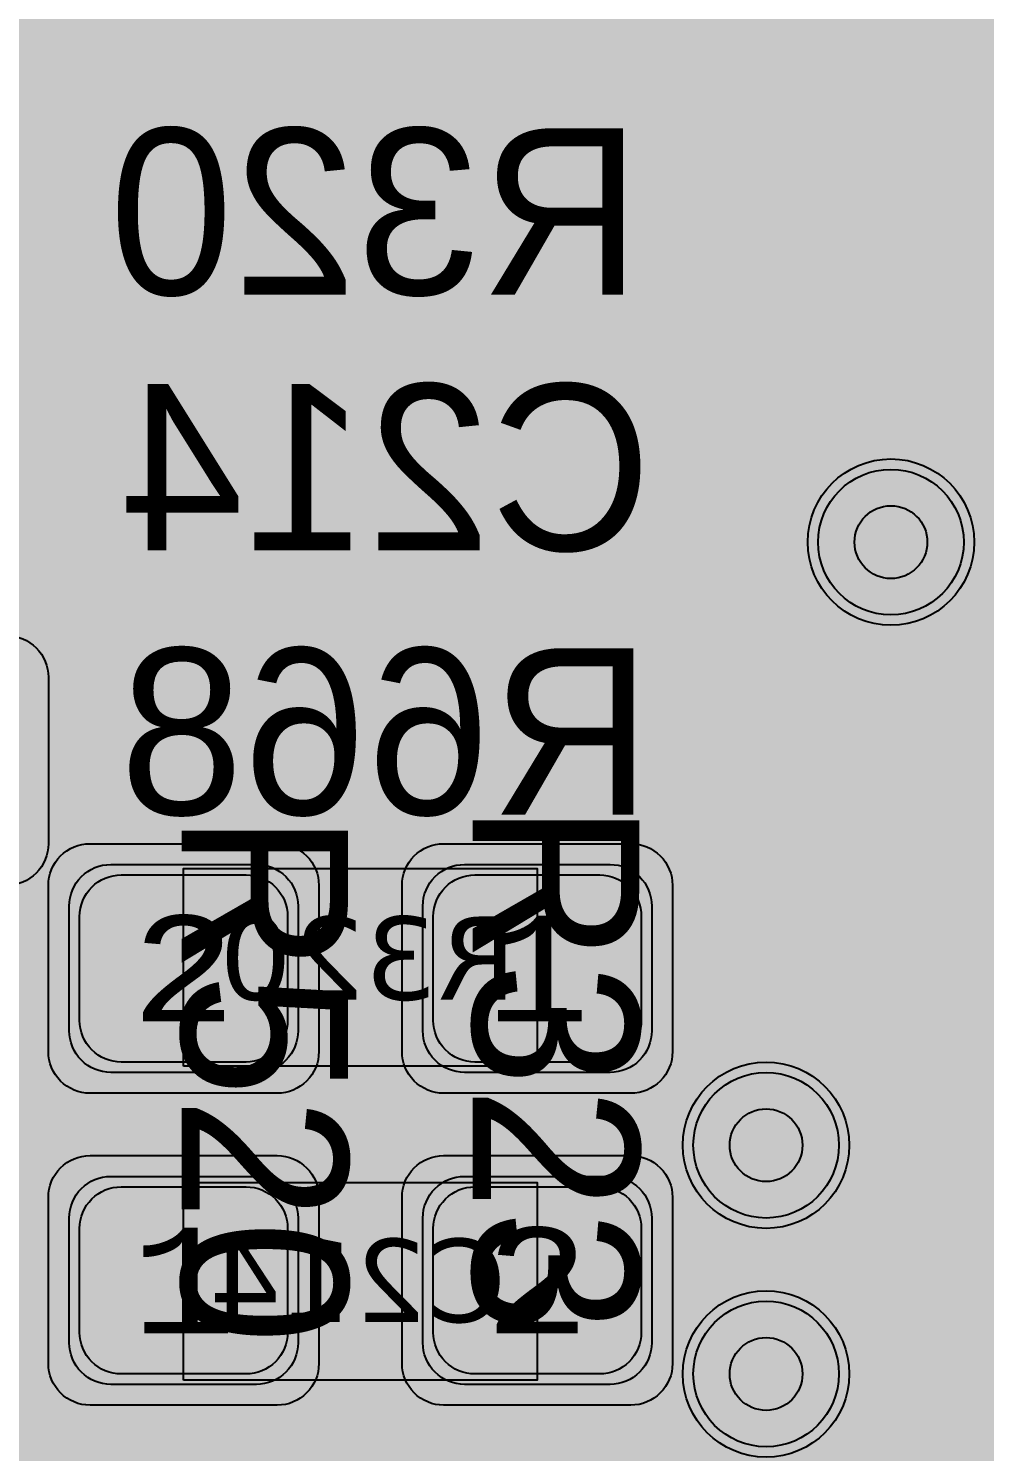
# Model space of a CAD drawing. Extents: x -28 to 199, y -61 to 255.
# Drawn here: x 32.65 to 37.25, y 192.43 to 199.27 of the extents above; entities that cross this region are included whole.
import ezdxf
from ezdxf.enums import TextEntityAlignment as Align

# ---------------------------------------------------------------- set-up
doc = ezdxf.new("R2010")
doc.units = 0
doc.header["$MEASUREMENT"] = 0
for name, color, linetype in [('ASSEMBLY_OUTLINES_BTM', 191, 'CONTINUOUS'), ('ASSEMBLY_PART_NUMBERS_BTM', 191, 'CONTINUOUS'), ('ASSEMBLY_PART_NUMBERS_TOP', 102, 'CONTINUOUS'), ('ASSEMBLY_REF_DES_BTM', 191, 'CONTINUOUS'), ('DRILL_DRAWING', 21, 'CONTINUOUS'), ('GENERATED_SILKSCREEN_BTM', 255, 'CONTINUOUS'), ('GENERATED_SILKSCREEN_TOP', 140, 'CONTINUOUS'), ('PART_PADS_SMD_BTM', 10, 'CONTINUOUS'), ('PIN_NUMBERS_BTM', 8, 'CONTINUOUS'), ('PIN_NUMBERS_TOP', 8, 'CONTINUOUS'), ('PLACEMENT_OUTLINES_BTM', 222, 'CONTINUOUS'), ('PLANE_DATA_LAYER_TOP', 150, 'CONTINUOUS'), ('PLANE_SHAPES_LAYER_2', 230, 'CONTINUOUS'), ('PLANE_SHAPES_LAYER_3', 81, 'CONTINUOUS'), ('PLANE_SHAPES_LAYER_TOP', 150, 'CONTINUOUS'), ('SILKSCREEN_OUTLINES_BTM', 211, 'CONTINUOUS'), ('SILKSCREEN_REF_DES_BTM', 211, 'CONTINUOUS'), ('SILKSCREEN_REF_DES_TOP', 150, 'CONTINUOUS'), ('SOLDERMASK_PADS_BTM', 12, 'CONTINUOUS'), ('SOLDERMASK_PADS_TOP', 180, 'CONTINUOUS'), ('SOLDERPASTE_PADS_BTM', 12, 'CONTINUOUS'), ('TRACES_LAYER_3', 81, 'CONTINUOUS'), ('TRACES_LAYER_BOTTOM', 10, 'CONTINUOUS'), ('TRACES_LAYER_TOP', 150, 'CONTINUOUS'), ('VIA_HOLES_LAYER_2', 30, 'CONTINUOUS'), ('VIA_HOLES_LAYER_3', 30, 'CONTINUOUS'), ('VIA_HOLES_LAYER_BOTTOM', 30, 'CONTINUOUS'), ('VIA_HOLES_LAYER_TOP', 30, 'CONTINUOUS'), ('VIA_PADS_LAYER_2', 230, 'CONTINUOUS'), ('VIA_PADS_LAYER_3', 81, 'CONTINUOUS'), ('VIA_PADS_LAYER_BOTTOM', 10, 'CONTINUOUS'), ('VIA_PADS_LAYER_TOP', 150, 'CONTINUOUS')]:
    doc.layers.add(name, color=color, linetype=linetype)
doc.styles.add('COURIER_NEW', font='COUR.TTF')
doc.styles.add('VERDANA', font='verdana.TTF')
doc.styles.add('VERIBEST_GERBER_0', font='txt')

msp = doc.modelspace()

# ---------------------------------------------------------------- hatches: boundary and pattern name
at = {"layer": 'PLANE_DATA_LAYER_TOP'}
h = msp.add_hatch(color=256, dxfattribs=at)
h.paths.add_polyline_path([(80, 232.36584, -0.19891), (79.97768, 232.31196), (76.21094, 228.54523, -0.1989134), (76.15706, 228.52291), (59.9143, 228.52291, -0.1989134), (59.86042, 228.54523), (59.32018, 229.08547, 0.1989122), (58.96662, 229.23192), (50.25027, 229.23192, 0.0837974), (50.08617, 229.20422, -0.0837986), (50.06116, 229.2), (49.75389, 229.2, -0.138574), (49.71401, 229.21127, 1.0804036), (49.16841, 228.14649, -0.8191893), (49.139, 228), (48.68964, 228, -0.1756632), (48.64081, 228.0177, 0.3625093), (47.35919, 228.0177, -0.1756632), (47.31036, 228), (47.00001, 228, 0.4142136), (47, 227.99999), (47, 225.5688, -0.19891), (46.97768, 225.51492), (45.79217, 224.3294, 0.1989122), (45.64572, 223.97585), (45.64572, 222.74124, -0.7495332), (45.50532, 222.7002, 3.4209104), (45.50532, 221.2998, -0.7495332), (45.64572, 221.25876), (45.64572, 216.90366, 0.1989122), (45.79217, 216.55011), (46.97768, 215.36459, -0.19891), (47, 215.31071), (47, 208.3262, -0.4142136), (46.9238, 208.25), (40.25001, 208.25, 0.4142136), (40.25, 208.24999), (40.25, 207.50982, -0.19891), (40.22768, 207.45594), (39.29333, 206.52158, -0.1630063), (39.25001, 206.5, 0.3431078), (39.25, 206.49999, -0.1630063), (39.22842, 206.45667), (39.20418, 206.43244, 0.1989122), (39.05774, 206.07889), (39.05774, 199.82785, -0.19891), (39.03542, 199.77397), (38.23743, 198.97598, -0.1989134), (38.18355, 198.95366), (34.8262, 198.95366, -0.4142136), (34.75, 199.02986), (34.75, 206.49999, 0.4142136), (34.74999, 206.5), (34.31791, 206.5, -0.1960199), (34.26463, 206.52172, 0.1960197), (33.95, 206.65), (31.85, 206.65, 0.1960197), (31.53536, 206.52172, -0.1960199), (31.48209, 206.5), (30.01791, 206.5, -0.1960199), (29.96464, 206.52172, 0.1960197), (29.65, 206.65), (27.55, 206.65, 0.1960197), (27.23537, 206.52172, -0.1960199), (27.18209, 206.5), (26.0762, 206.5, -0.4142136), (26, 206.5762), (26, 209.24999, 0.4142136), (25.99999, 209.25), (22.5762, 209.25, -0.4142136), (22.5, 209.3262), (22.5, 217.1738, -0.4142136), (22.5762, 217.25), (40.24999, 217.25, 0.4142136), (40.25, 217.25001), (40.25, 235.6738, -0.4142136), (40.3262, 235.75), (40.9265, 235.75, -0.3936083), (41.00251, 235.67919, 0.9315311), (42.99749, 235.67919, -0.3936083), (43.0735, 235.75), (45.6765, 235.75, -0.3936083), (45.75251, 235.67919, 0.9315311), (47.74749, 235.67919, -0.3936083), (47.8235, 235.75), (54.74999, 235.75, 0.4142136), (54.75, 235.75001), (54.75, 253.9238, -0.4142136), (54.8262, 254), (76.4238, 254, -0.4142136), (76.5, 253.9238), (76.5, 245.00001, 0.4142136), (76.50001, 245), (76.9238, 245, -0.4142136), (77, 244.9238), (77, 243.73867, -0.19891), (76.97768, 243.68479), (75.89669, 242.60379, -0.1385729), (75.86052, 242.58356, 0.3470511), (75.4, 242), (75.4, 242, 0.889074), (76.58356, 241.86052, -0.1385729), (76.60379, 241.89669), (77.85355, 243.14645, 0.1989122), (78, 243.5), (78, 244.9238, -0.4142136), (78.0762, 245), (79.9238, 245, -0.4142136), (80, 244.9238)], flags=0)
h.paths.add_polyline_path([(43.11, 211.84, -1), (45.71, 211.84, -1)], flags=0)
h.paths.add_polyline_path([(43.11, 232.16, -1), (45.71, 232.16, -1)], flags=0)
h.paths.add_polyline_path([(70.36, 251.16, -1), (72.96, 251.16, -1)], flags=0)
h.paths.add_polyline_path([(75.85382, 232.20166, 1.5269322), (77.79834, 234.14618, -0.3083936), (77.75, 234.21711), (77.75, 236.85, 0.1989122), (77.60355, 237.20355), (74.00379, 240.80331, -0.1385729), (73.98356, 240.83948, 0.5290192), (73.05619, 241.19172, -0.5447508), (72.93764, 241.2401, 0.91118), (70.36, 241), (70.36, 241, 0.765886), (72.78347, 240.34592, -0.5447524), (72.91137, 240.3518, 0.1812055), (73.26052, 240.11644, -0.1385729), (73.29669, 240.09621), (76.72768, 236.66521, -0.19891), (76.75, 236.61133), (76.75, 234.21711, -0.3083936), (76.70166, 234.14618, 0.2085264), (75.85382, 233.29834, -0.3083936), (75.78289, 233.25), (73.57, 233.25, 0.1989122), (73.21645, 233.10355), (72.19017, 232.07727, -0.29265), (72.10991, 232.05966, 4.5573878), (72.87966, 231.28991, -0.0885793), (72.87495, 231.31628), (72.87495, 231.31628, -0.19891), (72.89727, 231.37017), (73.75479, 232.22768, -0.1989134), (73.80867, 232.25), (75.78289, 232.25, -0.3083936)], flags=0)
at = {"layer": 'PLANE_SHAPES_LAYER_2'}
h = msp.add_hatch(color=256, dxfattribs=at)
h.paths.add_polyline_path([(169.5, 129.25), (149.5, 129.25), (142.25, 122), (142.25, 90.5), (147.5, 90.5), (147.5, 80), (154, 80), (154, 69.25), (131.75, 69.25), (131.75, 73.25), (121.25, 73.25), (121.25, 81), (110.5, 81), (110.5, 125.75), (106.5, 125.75), (106.5, 128.75), (93.5, 128.75), (93.5, 120.25), (91.75, 120.25), (91.75, 121.5), (80, 121.5), (80, 118.25), (73.25, 118.25), (73.25, 124.5), (67.5, 124.5), (67.5, 128), (57.75, 128), (57.75, 120.25), (55.25, 120.25), (55.25, 121.5), (47.5, 121.5), (47.5, 119), (35, 119), (35, 134.75), (32.75, 134.75), (32.75, 159.75), (29.25, 159.75), (29.25, 175.25), (22.5, 175.25), (22.5, 195.25), (17.25, 195.25), (17.25, 198), (22.5, 198), (22.5, 216.5), (40.25, 216.5), (40.25, 235.5), (54.5, 235.5), (54.5, 254), (87.25, 254), (87.25, 236.25), (86.25, 236.25), (86.25, 228.75), (81, 228.75), (81, 218.75), (95.25, 218.75), (95.25, 194.5), (87, 194.5), (87, 172), (131.1, 172), (131.1, 208.75), (115.5, 208.75), (115.5, 213.75), (106.75, 213.75), (106.75, 218.75), (110.25, 222.25), (110.25, 226.25), (142.5, 226.25), (142.5, 221.5), (160.5, 221.5), (160.5, 240.75), (169.5, 240.75)])
h.paths.add_polyline_path([(35.5, 149.5), (41.75, 149.5), (41.75, 152), (39.25, 152), (39.25, 154), (37.75, 154), (37.75, 152), (35.5, 152)], flags=16)
h.paths.add_polyline_path([(37.5, 125.75), (37.5, 128.75), (42.75, 128.75), (42.75, 125.75)], flags=16)
h.paths.add_polyline_path([(52, 127.75), (52, 130.75), (54.25, 130.75), (54.25, 127.75)], flags=16)
h.paths.add_polyline_path([(50.75, 219.5), (50.75, 226.5), (71.75, 226.5), (71.75, 219.5)], flags=16)
h.paths.add_polyline_path([(66.5, 150.75), (66.5, 177.5), (72.25, 177.5), (72.25, 150.75)], flags=16)
h.paths.add_polyline_path([(47.25, 185.25), (73, 185.25), (73, 188.25), (70.25, 188.25), (70.25, 191), (47.25, 191)], flags=16)
h.paths.add_polyline_path([(84.5, 208), (84.5, 212.75), (85, 212.75), (85, 208)], flags=16)
h.paths.add_polyline_path([(61.5, 137.25), (87.75, 137.25), (87.75, 140.5), (84.75, 140.5), (84.75, 143), (61.5, 143)], flags=16)
h.paths.add_polyline_path([(88.75, 127), (88.75, 130), (91, 130), (91, 127)], flags=16)
h.paths.add_polyline_path([(85.5, 130.25), (85.5, 132.5), (91, 132.5), (91, 130.25)], flags=16)
h.paths.add_polyline_path([(108.75, 142.25), (135.75, 142.25), (135.75, 145.75), (132.25, 145.75), (132.25, 149), (108.75, 149)], flags=16)
h.paths.add_polyline_path([(114.25, 126.75), (140.75, 126.75), (140.75, 129.75), (137.25, 129.75), (137.25, 133), (114.25, 133)], flags=16)
h.paths.add_polyline_path([(155.25, 180.25), (166.25, 180.25), (166.25, 186.25), (152.25, 186.25), (152.25, 183), (155.25, 183)], flags=16)
at = {"layer": 'PLANE_SHAPES_LAYER_3'}
h = msp.add_hatch(color=256, dxfattribs=at)
h.paths.add_polyline_path([(169.5, 129.25), (149.5, 129.25), (142.25, 122), (142.25, 90.5), (147.5, 90.5), (147.5, 80), (154, 80), (154, 69.25), (131.75, 69.25), (131.75, 73.25), (121.25, 73.25), (121.25, 81), (110.5, 81), (110.5, 125.75), (106.5, 125.75), (106.5, 128.75), (93.5, 128.75), (93.5, 120.25), (91.75, 120.25), (91.75, 121.5), (80, 121.5), (80, 118.25), (73.25, 118.25), (73.25, 124.5), (67.5, 124.5), (67.5, 127.75), (58.25, 127.75), (58.25, 130.25), (88.75, 130.25), (88.75, 127), (91, 127), (91, 132.5), (55, 132.5), (55, 131.25), (52, 131.25), (52, 127.75), (55, 127.75), (55, 127.25), (57.75, 127.25), (57.75, 120.25), (55.25, 120.25), (55.25, 121.5), (47.5, 121.5), (47.5, 119), (35, 119), (35, 134.75), (32.75, 134.75), (32.75, 159.75), (29.25, 159.75), (29.25, 175.25), (22.5, 175.25), (22.5, 195.25), (17.25, 195.25), (17.25, 198), (22.5, 198), (22.5, 216.5), (40.25, 216.5), (40.25, 235.5), (54.5, 235.5), (54.5, 254), (87.25, 254), (87.25, 236.25), (86.25, 236.25), (86.25, 228.75), (81, 228.75), (81, 218.75), (95.25, 218.75), (95.25, 194.5), (87, 194.5), (87, 172), (131.1, 172), (131.1, 208.75), (115.5, 208.75), (115.5, 213.75), (106.75, 213.75), (106.75, 218.75), (110.25, 222.25), (110.25, 226.25), (142.5, 226.25), (142.5, 221.5), (160.5, 221.5), (160.5, 240.75), (169.5, 240.75)])
h.paths.add_polyline_path([(35.5, 149.5), (41.75, 149.5), (41.75, 152), (39.25, 152), (39.25, 154), (37.75, 154), (37.75, 152), (35.5, 152)], flags=16)
h.paths.add_polyline_path([(37.5, 125.75), (37.5, 128.75), (42.75, 128.75), (42.75, 125.75)], flags=16)
h.paths.add_polyline_path([(50.75, 219.5), (50.75, 226.5), (71.75, 226.5), (71.75, 219.5)], flags=16)
h.paths.add_polyline_path([(66.5, 150.75), (66.5, 177.5), (72.25, 177.5), (72.25, 150.75)], flags=16)
h.paths.add_polyline_path([(47.25, 185.25), (73, 185.25), (73, 188.25), (70.25, 188.25), (70.25, 191), (47.25, 191)], flags=16)
h.paths.add_polyline_path([(84.5, 208), (84.5, 212.75), (85, 212.75), (85, 208)], flags=16)
h.paths.add_polyline_path([(61.5, 137.25), (87.75, 137.25), (87.75, 140.5), (84.75, 140.5), (84.75, 143), (61.5, 143)], flags=16)
h.paths.add_polyline_path([(108.75, 142.25), (135.75, 142.25), (135.75, 145.75), (132.25, 145.75), (132.25, 149), (108.75, 149)], flags=16)
h.paths.add_polyline_path([(114.25, 126.75), (140.75, 126.75), (140.75, 129.75), (137.25, 129.75), (137.25, 133), (114.25, 133)], flags=16)
h.paths.add_polyline_path([(155.25, 180.25), (166.25, 180.25), (166.25, 186.25), (152.25, 186.25), (152.25, 183), (155.25, 183)], flags=16)
at = {"layer": 'VIA_HOLES_LAYER_2'}
h = msp.add_hatch(color=256, dxfattribs=at)
edge = h.paths.add_edge_path()
edge.add_arc((36.8, 196.8), 0.175, 0, 360)
h = msp.add_hatch(color=256, dxfattribs=at)
edge = h.paths.add_edge_path()
edge.add_arc((36.2, 193.9), 0.175, 0, 360)
h = msp.add_hatch(color=256, dxfattribs=at)
edge = h.paths.add_edge_path()
edge.add_arc((36.2, 192.8), 0.175, 0, 360)
at = {"layer": 'VIA_HOLES_LAYER_3'}
h = msp.add_hatch(color=256, dxfattribs=at)
edge = h.paths.add_edge_path()
edge.add_arc((36.8, 196.8), 0.175, 0, 360)
h = msp.add_hatch(color=256, dxfattribs=at)
edge = h.paths.add_edge_path()
edge.add_arc((36.2, 193.9), 0.175, 0, 360)
h = msp.add_hatch(color=256, dxfattribs=at)
edge = h.paths.add_edge_path()
edge.add_arc((36.2, 192.8), 0.175, 0, 360)
at = {"layer": 'VIA_HOLES_LAYER_BOTTOM'}
h = msp.add_hatch(color=256, dxfattribs=at)
edge = h.paths.add_edge_path()
edge.add_arc((36.8, 196.8), 0.175, 0, 360)
h = msp.add_hatch(color=256, dxfattribs=at)
edge = h.paths.add_edge_path()
edge.add_arc((36.2, 193.9), 0.175, 0, 360)
h = msp.add_hatch(color=256, dxfattribs=at)
edge = h.paths.add_edge_path()
edge.add_arc((36.2, 192.8), 0.175, 0, 360)
at = {"layer": 'VIA_HOLES_LAYER_TOP'}
h = msp.add_hatch(color=256, dxfattribs=at)
edge = h.paths.add_edge_path()
edge.add_arc((36.8, 196.8), 0.175, 0, 360)
h = msp.add_hatch(color=256, dxfattribs=at)
edge = h.paths.add_edge_path()
edge.add_arc((36.2, 193.9), 0.175, 0, 360)
h = msp.add_hatch(color=256, dxfattribs=at)
edge = h.paths.add_edge_path()
edge.add_arc((36.2, 192.8), 0.175, 0, 360)

# ---------------------------------------------------------------- linework, layer by layer
at = {"layer": 'ASSEMBLY_OUTLINES_BTM'}
for points in [[(33.4, 194.28), (33.4, 195.23), (35.1, 195.23), (35.1, 194.28)], [(33.4, 192.77), (33.4, 193.72), (35.1, 193.72), (35.1, 192.77)]]:
    msp.add_lwpolyline(points, close=True, dxfattribs=at)
at = {"layer": 'GENERATED_SILKSCREEN_BTM', "const_width": 0.15}
for points in [[(33.2168, 198.6636), (33.0824, 198.7732), (33.0792, 198.774), (33.0776, 198.7748), (33.076, 198.7756), (33.0728, 198.7764), (32.8032, 198.7764), (32.8, 198.7756), (32.7984, 198.7748), (32.796, 198.774), (32.7928, 198.7732), (32.6584, 198.6636), (32.656, 198.6596), (32.6552, 198.6564), (32.6536, 198.654), (32.6528, 198.6508), (32.6528, 198.102), (32.6536, 198.0996), (32.6552, 198.094), (32.656, 198.0924), (32.6584, 198.0892), (32.7928, 197.9796), (32.796, 197.9788), (32.7984, 197.978), (32.7992, 197.9772), (32.8008, 197.9764), (32.8032, 197.9764), (33.0728, 197.9764), (33.076, 197.9772), (33.0792, 197.978), (33.0824, 197.9796), (33.2168, 198.0892), (33.2192, 198.0908), (33.22, 198.0916), (33.2216, 198.094), (33.2232, 198.0996), (33.224, 198.102), (33.224, 198.6508), (33.2232, 198.654), (33.2216, 198.6564), (33.2208, 198.6596), (33.2168, 198.6636)], [(33.1912, 198.6428), (33.1912, 198.11), (33.144, 198.07), (32.7568, 198.7012), (32.8096, 198.7436), (33.068, 198.7436), (33.1912, 198.6428)], [(33.5488, 198.7732), (33.4144, 198.6636), (33.412, 198.6596), (33.4112, 198.6564), (33.4096, 198.654), (33.4088, 198.6508), (33.4088, 198.5412), (33.4096, 198.538), (33.4112, 198.5332), (33.412, 198.5292), (33.4144, 198.5276), (33.9472, 198.0948), (33.9472, 198.0092), (33.4248, 198.0092), (33.4192, 198.0076), (33.4144, 198.0044), (33.412, 197.9988), (33.4112, 197.9924), (33.412, 197.9868), (33.4144, 197.9812), (33.4192, 197.978), (33.4248, 197.9764), (33.964, 197.9764), (33.9704, 197.978), (33.9744, 197.982), (33.9784, 197.986), (33.98, 197.9924), (33.98, 198.102), (33.9792, 198.1044), (33.9776, 198.11), (33.976, 198.1124), (33.9752, 198.114), (33.9728, 198.1156), (33.4408, 198.5492), (33.4408, 198.6428), (33.5656, 198.7436), (33.824, 198.7436), (33.9544, 198.6372), (33.96, 198.6356), (33.9656, 198.6364), (33.9704, 198.6388), (33.9744, 198.6436), (33.9768, 198.6484), (33.9776, 198.654), (33.9768, 198.6596), (33.9752, 198.662), (33.9728, 198.6636), (33.8384, 198.7732), (33.8352, 198.774), (33.8336, 198.7748), (33.832, 198.7756), (33.8288, 198.7764), (33.5592, 198.7764), (33.556, 198.7756), (33.5544, 198.7748), (33.552, 198.774), (33.5488, 198.7732)], [(34.5944, 197.9796), (34.7296, 198.0892), (34.732, 198.0908), (34.7336, 198.0932), (34.7344, 198.0956), (34.7344, 198.098), (34.7336, 198.1036), (34.7304, 198.1092), (34.7264, 198.1132), (34.7216, 198.1164), (34.716, 198.1172), (34.7104, 198.1156), (34.58, 198.0092), (34.3216, 198.0092), (34.1968, 198.11), (34.1968, 198.2588), (34.32, 198.3604), (34.4528, 198.3604), (34.4592, 198.362), (34.4632, 198.3652), (34.4656, 198.3708), (34.4664, 198.3764), (34.4656, 198.382), (34.4632, 198.3868), (34.4592, 198.3908), (34.4528, 198.3924), (34.32, 198.3924), (34.1968, 198.494), (34.1968, 198.6428), (34.3216, 198.7436), (34.58, 198.7436), (34.7104, 198.6372), (34.716, 198.6356), (34.7216, 198.6364), (34.7264, 198.6388), (34.7304, 198.6436), (34.7336, 198.6484), (34.7344, 198.654), (34.7344, 198.6572), (34.7336, 198.6596), (34.732, 198.662), (34.7296, 198.6636), (34.5944, 198.7732), (34.592, 198.774), (34.5896, 198.7748), (34.5888, 198.7756), (34.5856, 198.7764), (34.316, 198.7764), (34.312, 198.7756), (34.3104, 198.7748), (34.3088, 198.774), (34.3056, 198.7732), (34.1704, 198.6636), (34.168, 198.6596), (34.1672, 198.6564), (34.1656, 198.654), (34.1648, 198.6508), (34.1648, 198.486), (34.1656, 198.4836), (34.1672, 198.478), (34.168, 198.474), (34.1704, 198.4724), (34.288, 198.3764), (34.1704, 198.2804), (34.1696, 198.2788), (34.168, 198.2772), (34.1672, 198.2764), (34.1672, 198.2748), (34.1656, 198.2692), (34.1648, 198.2668), (34.1648, 198.102), (34.1656, 198.098), (34.1672, 198.0948), (34.168, 198.0916), (34.1704, 198.0892), (34.3056, 197.9796), (34.3088, 197.978), (34.3096, 197.9772), (34.312, 197.9772), (34.3128, 197.9764), (34.3136, 197.9764), (34.316, 197.9764), (34.5856, 197.9764), (34.5888, 197.9772), (34.592, 197.978), (34.5944, 197.9796)], [(34.9256, 198.4724), (34.9232, 198.474), (34.9224, 198.478), (34.9208, 198.482), (34.92, 198.486), (34.92, 198.6508), (34.9208, 198.6548), (34.9224, 198.6572), (34.9224, 198.6596), (34.9232, 198.6604), (34.9248, 198.6612), (34.9256, 198.6628), (35.0616, 198.7732), (35.0656, 198.7748), (35.0688, 198.7756), (35.072, 198.7764), (35.4752, 198.7764), (35.4824, 198.7748), (35.4872, 198.7708), (35.4912, 198.766), (35.4928, 198.7604), (35.4928, 197.9924), (35.4912, 197.986), (35.4872, 197.982), (35.4824, 197.9796), (35.4768, 197.9788), (35.4704, 197.9796), (35.4648, 197.982), (35.4608, 197.986), (35.4592, 197.9924), (35.4592, 198.3604), (35.0832, 198.3604), (34.952, 197.9876), (34.9488, 197.982), (34.9432, 197.9788), (34.9376, 197.978), (34.932, 197.9796), (34.9272, 197.982), (34.9232, 197.986), (34.9216, 197.9916), (34.9224, 197.998), (35.0536, 198.3708), (34.9256, 198.4724)], [(35.4592, 198.7436), (35.0768, 198.7436), (34.952, 198.6428), (34.952, 198.494), (35.0768, 198.3924), (35.4592, 198.3924), (35.4592, 198.7436)], [(33.1184, 198.0492), (33.068, 198.0092), (32.8096, 198.0092), (32.6848, 198.11), (32.6848, 198.6428), (32.732, 198.6804), (33.1184, 198.0492)], [(33.9168, 196.7792), (33.9232, 196.7776), (33.9272, 196.7744), (33.9288, 196.7688), (33.9296, 196.7624), (33.9288, 196.7568), (33.9272, 196.7512), (33.9232, 196.7472), (33.9168, 196.7464), (33.6048, 196.7464), (33.5992, 196.7472), (33.5944, 196.7512), (33.592, 196.7568), (33.5912, 196.7624), (33.592, 196.7688), (33.5944, 196.7744), (33.5992, 196.7776), (33.6048, 196.7792), (33.7456, 196.7792), (33.7456, 197.5304), (33.7464, 197.536), (33.7488, 197.54), (33.7528, 197.5424), (33.7584, 197.5432), (33.7624, 197.544), (33.7664, 197.544), (33.7696, 197.5424), (33.7728, 197.5392), (33.9288, 197.32), (33.9304, 197.3168), (33.9312, 197.3144), (33.9312, 197.3088), (33.9288, 197.304), (33.9248, 197.3), (33.92, 197.2968), (33.9144, 197.2952), (33.9112, 197.2952), (33.9088, 197.296), (33.9048, 197.3008), (33.7768, 197.48), (33.7768, 196.7792), (33.9168, 196.7792)], [(33.2488, 197.0376), (32.8184, 197.4664), (32.8184, 197.0376), (33.2488, 197.0376)], [(32.8184, 196.7624), (32.8176, 196.756), (32.8136, 196.752), (32.808, 196.7496), (32.8024, 196.7488), (32.7968, 196.7496), (32.792, 196.752), (32.788, 196.756), (32.7864, 196.7624), (32.7864, 197.0048), (32.7488, 197.0048), (32.7432, 197.0064), (32.7384, 197.0096), (32.736, 197.0152), (32.7352, 197.0208), (32.736, 197.0272), (32.7384, 197.0328), (32.7432, 197.0368), (32.7488, 197.0376), (32.7864, 197.0376), (32.7864, 197.508), (32.7872, 197.512), (32.7896, 197.5152), (32.7928, 197.5184), (32.7968, 197.5208), (32.8016, 197.5224), (32.8064, 197.5232), (32.8104, 197.5224), (32.8144, 197.5192), (33.3, 197.0336), (33.3032, 197.0288), (33.3048, 197.024), (33.304, 197.0192), (33.3008, 197.0136), (33.2992, 197.0096), (33.296, 197.0072), (33.2928, 197.0056), (33.2888, 197.0048), (32.8184, 197.0048), (32.8184, 196.7624)], [(34.3568, 197.5432), (34.2224, 197.4336), (34.22, 197.4296), (34.2192, 197.4264), (34.2176, 197.424), (34.2168, 197.4208), (34.2168, 197.3112), (34.2176, 197.308), (34.2192, 197.3032), (34.22, 197.2992), (34.2224, 197.2976), (34.7552, 196.8648), (34.7552, 196.7792), (34.2328, 196.7792), (34.2272, 196.7776), (34.2224, 196.7744), (34.22, 196.7688), (34.2192, 196.7624), (34.22, 196.7568), (34.2224, 196.7512), (34.2272, 196.748), (34.2328, 196.7464), (34.772, 196.7464), (34.7784, 196.748), (34.7824, 196.752), (34.7864, 196.756), (34.788, 196.7624), (34.788, 196.872), (34.7872, 196.8744), (34.7856, 196.88), (34.784, 196.8824), (34.7832, 196.884), (34.7808, 196.8856), (34.2488, 197.3192), (34.2488, 197.4128), (34.3736, 197.5136), (34.632, 197.5136), (34.7624, 197.4072), (34.768, 197.4056), (34.7736, 197.4064), (34.7784, 197.4088), (34.7824, 197.4136), (34.7848, 197.4184), (34.7856, 197.424), (34.7848, 197.4296), (34.7832, 197.432), (34.7808, 197.4336), (34.6464, 197.5432), (34.6432, 197.544), (34.6416, 197.5448), (34.64, 197.5456), (34.6368, 197.5464), (34.3672, 197.5464), (34.364, 197.5456), (34.3624, 197.5448), (34.36, 197.544), (34.3568, 197.5432)], [(35.4008, 196.7496), (35.5352, 196.8592), (35.5392, 196.8616), (35.54, 196.8648), (35.5416, 196.868), (35.5424, 196.872), (35.5424, 197.4208), (35.5416, 197.4248), (35.54, 197.428), (35.5384, 197.4296), (35.5376, 197.4312), (35.536, 197.4336), (35.4008, 197.5432), (35.3984, 197.544), (35.396, 197.5448), (35.3952, 197.5456), (35.392, 197.5464), (35.1224, 197.5464), (35.1184, 197.5456), (35.1168, 197.5448), (35.1144, 197.544), (35.112, 197.5432), (34.9768, 197.4336), (34.9736, 197.4296), (34.972, 197.4232), (34.9728, 197.4184), (34.9744, 197.4144), (34.9768, 197.4112), (34.9808, 197.408), (34.9848, 197.4056), (34.9888, 197.4048), (34.9928, 197.4048), (34.996, 197.4072), (35.128, 197.5136), (35.3864, 197.5136), (35.5096, 197.4128), (35.5096, 196.88), (35.3864, 196.7792), (35.128, 196.7792), (34.996, 196.8856), (34.9928, 196.8872), (34.9888, 196.888), (34.9848, 196.8872), (34.9808, 196.8848), (34.9768, 196.8816), (34.9744, 196.8776), (34.9728, 196.8728), (34.972, 196.868), (34.9736, 196.8632), (34.9768, 196.8592), (35.112, 196.7496), (35.1152, 196.748), (35.116, 196.7472), (35.1184, 196.7472), (35.1192, 196.7464), (35.12, 196.7464), (35.1224, 196.7464), (35.392, 196.7464), (35.3952, 196.7472), (35.3984, 196.748), (35.4008, 196.7496)], [(32.7376, 195.9812), (32.7632, 195.9044), (32.7376, 195.8276), (32.7376, 195.8252), (32.7368, 195.822), (32.7368, 195.5748), (32.7368, 195.5724), (32.7376, 195.57), (32.7384, 195.5668), (32.7416, 195.5636), (32.8216, 195.4812), (32.8256, 195.478), (32.8296, 195.4772), (32.8328, 195.4764), (33.1264, 195.4764), (33.1288, 195.4764), (33.1312, 195.4772), (33.1344, 195.478), (33.1376, 195.4812), (33.2176, 195.5636), (33.2216, 195.5668), (33.2224, 195.57), (33.2224, 195.5748), (33.2224, 195.822), (33.2224, 195.8252), (33.2224, 195.8268), (33.2216, 195.8276), (33.196, 195.9044), (33.2216, 195.9812), (33.2224, 195.982), (33.2224, 195.9868), (33.2224, 196.1788), (33.2224, 196.182), (33.2216, 196.186), (33.2176, 196.19), (33.1376, 196.2724), (33.1344, 196.2748), (33.1312, 196.2756), (33.1288, 196.2764), (33.1264, 196.2764), (32.8328, 196.2764), (32.8296, 196.2756), (32.8256, 196.2748), (32.8216, 196.2724), (32.7416, 196.19), (32.7384, 196.1852), (32.7376, 196.182), (32.7368, 196.1788), (32.7368, 195.9868), (32.7368, 195.9836), (32.7376, 195.982), (32.7376, 195.9812)], [(33.5992, 196.2732), (33.4648, 196.1636), (33.4616, 196.1596), (33.46, 196.1532), (33.4608, 196.1484), (33.4624, 196.1444), (33.4648, 196.1412), (33.4688, 196.138), (33.4728, 196.1356), (33.4768, 196.1348), (33.4808, 196.1348), (33.484, 196.1372), (33.6152, 196.2436), (33.8744, 196.2436), (33.9976, 196.1428), (33.9976, 195.8556), (33.8888, 195.9444), (33.8856, 195.9452), (33.884, 195.946), (33.8832, 195.946), (33.8832, 195.9468), (33.8792, 195.9476), (33.6096, 195.9476), (33.6064, 195.9468), (33.6064, 195.946), (33.6048, 195.946), (33.6024, 195.9452), (33.6, 195.9444), (33.4648, 195.8356), (33.464, 195.8332), (33.4624, 195.8324), (33.4616, 195.8316), (33.4616, 195.83), (33.46, 195.8244), (33.4592, 195.822), (33.4592, 195.602), (33.46, 195.598), (33.4616, 195.5948), (33.4624, 195.5916), (33.4648, 195.5892), (33.5992, 195.4796), (33.6032, 195.478), (33.604, 195.4772), (33.6064, 195.4772), (33.6072, 195.4764), (33.608, 195.4764), (33.6096, 195.4764), (33.8792, 195.4764), (33.8824, 195.4772), (33.8856, 195.478), (33.8888, 195.4796), (34.0232, 195.5892), (34.0256, 195.5908), (34.0264, 195.5916), (34.028, 195.594), (34.0296, 195.5996), (34.0304, 195.602), (34.0304, 196.1508), (34.0296, 196.1548), (34.028, 196.158), (34.0264, 196.1596), (34.0256, 196.1612), (34.0232, 196.1636), (33.8888, 196.2732), (33.8856, 196.274), (33.884, 196.2748), (33.8824, 196.2756), (33.8792, 196.2764), (33.6096, 196.2764), (33.6064, 196.2756), (33.6048, 196.2748), (33.6024, 196.274), (33.5992, 196.2732)], [(34.3552, 196.2732), (34.2208, 196.1636), (34.2176, 196.1596), (34.216, 196.1532), (34.2168, 196.1484), (34.2184, 196.1444), (34.2208, 196.1412), (34.2248, 196.138), (34.2288, 196.1356), (34.2328, 196.1348), (34.2368, 196.1348), (34.24, 196.1372), (34.3712, 196.2436), (34.6304, 196.2436), (34.7536, 196.1428), (34.7536, 195.8556), (34.6448, 195.9444), (34.6416, 195.9452), (34.64, 195.946), (34.6392, 195.946), (34.6392, 195.9468), (34.6352, 195.9476), (34.3656, 195.9476), (34.3624, 195.9468), (34.3624, 195.946), (34.3608, 195.946), (34.3584, 195.9452), (34.356, 195.9444), (34.2208, 195.8356), (34.22, 195.8332), (34.2184, 195.8324), (34.2176, 195.8316), (34.2176, 195.83), (34.216, 195.8244), (34.2152, 195.822), (34.2152, 195.602), (34.216, 195.598), (34.2176, 195.5948), (34.2184, 195.5916), (34.2208, 195.5892), (34.3552, 195.4796), (34.3592, 195.478), (34.36, 195.4772), (34.3624, 195.4772), (34.3632, 195.4764), (34.364, 195.4764), (34.3656, 195.4764), (34.6352, 195.4764), (34.6384, 195.4772), (34.6416, 195.478), (34.6448, 195.4796), (34.7792, 195.5892), (34.7816, 195.5908), (34.7824, 195.5916), (34.784, 195.594), (34.7856, 195.5996), (34.7864, 195.602), (34.7864, 196.1508), (34.7856, 196.1548), (34.784, 196.158), (34.7824, 196.1596), (34.7816, 196.1612), (34.7792, 196.1636), (34.6448, 196.2732), (34.6416, 196.274), (34.64, 196.2748), (34.6384, 196.2756), (34.6352, 196.2764), (34.3656, 196.2764), (34.3624, 196.2756), (34.3608, 196.2748), (34.3584, 196.274), (34.3552, 196.2732)], [(34.976, 195.9724), (34.9736, 195.974), (34.9728, 195.978), (34.9712, 195.982), (34.9704, 195.986), (34.9704, 196.1508), (34.9712, 196.1548), (34.9728, 196.1572), (34.9728, 196.1596), (34.9736, 196.1604), (34.9752, 196.1612), (34.976, 196.1628), (35.112, 196.2732), (35.116, 196.2748), (35.1192, 196.2756), (35.1224, 196.2764), (35.5256, 196.2764), (35.5328, 196.2748), (35.5376, 196.2708), (35.5416, 196.266), (35.5432, 196.2604), (35.5432, 195.4924), (35.5416, 195.486), (35.5376, 195.482), (35.5328, 195.4796), (35.5272, 195.4788), (35.5208, 195.4796), (35.5152, 195.482), (35.5112, 195.486), (35.5096, 195.4924), (35.5096, 195.8604), (35.1336, 195.8604), (35.0024, 195.4876), (34.9992, 195.482), (34.9936, 195.4788), (34.988, 195.478), (34.9824, 195.4796), (34.9776, 195.482), (34.9736, 195.486), (34.972, 195.4916), (34.9728, 195.498), (35.104, 195.8708), (34.976, 195.9724)], [(33.1904, 196.17), (33.1904, 195.9884), (33.1688, 195.9196), (32.792, 195.9196), (32.7688, 195.9884), (32.7688, 196.17), (32.84, 196.2436), (33.1184, 196.2436), (33.1904, 196.17)], [(35.5096, 196.2436), (35.1272, 196.2436), (35.0024, 196.1428), (35.0024, 195.994), (35.1272, 195.8924), (35.5096, 195.8924), (35.5096, 196.2436)], [(33.9976, 195.814), (33.9976, 195.61), (33.8744, 195.5092), (33.616, 195.5092), (33.4912, 195.61), (33.4912, 195.814), (33.616, 195.9156), (33.8744, 195.9156), (33.9976, 195.814)], [(34.7536, 195.814), (34.7536, 195.61), (34.6304, 195.5092), (34.372, 195.5092), (34.2472, 195.61), (34.2472, 195.814), (34.372, 195.9156), (34.6304, 195.9156), (34.7536, 195.814)], [(33.1904, 195.8188), (33.1904, 195.582), (33.1184, 195.5092), (32.84, 195.5092), (32.7688, 195.582), (32.7688, 195.8188), (32.792, 195.8876), (33.1688, 195.8876), (33.1904, 195.8188)]]:
    msp.add_lwpolyline(points, dxfattribs=at)
for points in [[(34.5421, 195.23001, 0.0000122), (34.54209, 195.23), (33.95791, 195.23, 0.0000122), (33.9579, 195.23001), (34.5421, 195.23001)], [(34.53384, 194.28), (33.96616, 194.28, 0.0000116), (33.96616, 194.28), (34.53384, 194.28, 0.0000116), (34.53384, 194.28)], [(34.53384, 193.72, 0.0000116), (34.53384, 193.72), (33.96616, 193.72, 0.0000116), (33.96616, 193.72), (34.53384, 193.72)], [(34.5421, 192.76999), (33.9579, 192.76999, 0.0000122), (33.95791, 192.77), (34.54209, 192.77, 0.0000122), (34.5421, 192.76999)]]:
    msp.add_lwpolyline(points, format="xyb", dxfattribs=at)
at = {"layer": 'GENERATED_SILKSCREEN_TOP', "const_width": 0.15}
for points in [[(35.2892, 194.8756), (35.2908, 194.8732), (35.2948, 194.8724), (35.2988, 194.87), (35.3028, 194.87), (35.4676, 194.87), (35.4716, 194.87), (35.474, 194.8724), (35.4764, 194.8724), (35.4772, 194.8732), (35.478, 194.874), (35.4804, 194.8756), (35.59, 195.0116), (35.5916, 195.0156), (35.5924, 195.018), (35.5932, 195.022), (35.5932, 195.4252), (35.5916, 195.4324), (35.5876, 195.4364), (35.5836, 195.4412), (35.5772, 195.4428), (34.8092, 195.4428), (34.8028, 195.4412), (34.7988, 195.4372), (34.7964, 195.4324), (34.7956, 195.4268), (34.7964, 195.4204), (34.7988, 195.4148), (34.8028, 195.4108), (34.8092, 195.4092), (35.1772, 195.4092), (35.1772, 195.0332), (34.8044, 194.902), (34.7988, 194.8988), (34.7956, 194.8932), (34.7948, 194.8868), (34.7964, 194.882), (34.7996, 194.8772), (34.8036, 194.8732), (34.8084, 194.8708), (34.8148, 194.8724), (35.1876, 195.0036), (35.2892, 194.8756)], [(33.8892, 194.8256), (33.8908, 194.8232), (33.8948, 194.8224), (33.8988, 194.82), (33.9028, 194.82), (34.0676, 194.82), (34.0716, 194.82), (34.074, 194.8224), (34.0764, 194.8224), (34.0772, 194.8232), (34.078, 194.824), (34.0804, 194.8256), (34.19, 194.9616), (34.1916, 194.9656), (34.1924, 194.968), (34.1932, 194.972), (34.1932, 195.3752), (34.1916, 195.3824), (34.1876, 195.3864), (34.1836, 195.3912), (34.1772, 195.3928), (33.4092, 195.3928), (33.4028, 195.3912), (33.3988, 195.3872), (33.3964, 195.3824), (33.3956, 195.3768), (33.3964, 195.3704), (33.3988, 195.3648), (33.4028, 195.3608), (33.4092, 195.3592), (33.7772, 195.3592), (33.7772, 194.9832), (33.4044, 194.852), (33.3988, 194.8488), (33.3956, 194.8432), (33.3948, 194.8368), (33.3964, 194.832), (33.3996, 194.8272), (33.4036, 194.8232), (33.4084, 194.8208), (33.4148, 194.8224), (33.7876, 194.9536), (33.8892, 194.8256)], [(35.5604, 195.4092), (35.5604, 195.026), (35.4596, 194.902), (35.3108, 194.902), (35.2092, 195.026), (35.2092, 195.4092), (35.5604, 195.4092)], [(34.1604, 195.3592), (34.1604, 194.976), (34.0596, 194.852), (33.9108, 194.852), (33.8092, 194.976), (33.8092, 195.3592), (34.1604, 195.3592)], [(34.7964, 194.5444), (34.906, 194.6796), (34.91, 194.6836), (34.9124, 194.6844), (34.9148, 194.6844), (34.9204, 194.6836), (34.926, 194.6804), (34.9308, 194.6764), (34.9332, 194.6716), (34.934, 194.666), (34.9324, 194.6604), (34.826, 194.53), (34.826, 194.2716), (34.9268, 194.1468), (35.0756, 194.1468), (35.1772, 194.27), (35.1772, 194.4028), (35.1788, 194.4092), (35.182, 194.4132), (35.1876, 194.4156), (35.1932, 194.4164), (35.1988, 194.4156), (35.2044, 194.4132), (35.2076, 194.4092), (35.2092, 194.4028), (35.2092, 194.27), (35.3108, 194.1468), (35.4596, 194.1468), (35.5604, 194.2716), (35.5604, 194.53), (35.454, 194.6604), (35.4524, 194.666), (35.4532, 194.6716), (35.4556, 194.6764), (35.4604, 194.6804), (35.466, 194.6836), (35.4716, 194.6844), (35.474, 194.6844), (35.4764, 194.6836), (35.4804, 194.6796), (35.59, 194.5444), (35.5908, 194.542), (35.5916, 194.5396), (35.5924, 194.5388), (35.5932, 194.5356), (35.5932, 194.266), (35.5924, 194.262), (35.5916, 194.2604), (35.5908, 194.258), (35.59, 194.2556), (35.4804, 194.1204), (35.4772, 194.118), (35.4732, 194.1172), (35.4708, 194.1156), (35.4676, 194.1148), (35.3028, 194.1148), (35.3004, 194.1156), (35.2948, 194.1172), (35.2916, 194.118), (35.2892, 194.1204), (35.1932, 194.238), (35.0972, 194.1204), (35.0956, 194.1196), (35.094, 194.118), (35.0932, 194.1172), (35.0916, 194.1172), (35.086, 194.1156), (35.0836, 194.1148), (34.9188, 194.1148), (34.9148, 194.1156), (34.9116, 194.1172), (34.9084, 194.118), (34.906, 194.1204), (34.7964, 194.2556), (34.7948, 194.2588), (34.794, 194.2596), (34.794, 194.262), (34.794, 194.2628), (34.7932, 194.2636), (34.7932, 194.266), (34.7932, 194.5356), (34.794, 194.5388), (34.7948, 194.542), (34.7964, 194.5444)], [(33.918, 194.4856), (33.9172, 194.4888), (33.9164, 194.4912), (33.9148, 194.4944), (33.8268, 194.6032), (34.1604, 194.6032), (34.1604, 194.0808), (34.162, 194.0752), (34.1652, 194.0704), (34.1708, 194.068), (34.1764, 194.0672), (34.1828, 194.068), (34.1884, 194.0704), (34.1916, 194.0752), (34.1932, 194.0808), (34.1932, 194.6208), (34.1916, 194.6264), (34.1876, 194.6304), (34.1836, 194.6352), (34.1772, 194.6368), (33.7924, 194.6368), (33.7868, 194.636), (33.7828, 194.6336), (33.7804, 194.6304), (33.7788, 194.6248), (33.7772, 194.6208), (33.7764, 194.6176), (33.7772, 194.6136), (33.7796, 194.6104), (33.886, 194.48), (33.886, 194.2216), (33.7844, 194.0968), (33.5268, 194.0968), (33.4268, 194.2216), (33.4268, 194.48), (33.5324, 194.6104), (33.5348, 194.616), (33.5348, 194.6208), (33.5316, 194.6256), (33.5276, 194.6304), (33.522, 194.6336), (33.5164, 194.6344), (33.5132, 194.6344), (33.5108, 194.6336), (33.5068, 194.6296), (33.3964, 194.4944), (33.3948, 194.492), (33.3948, 194.4888), (33.3932, 194.4856), (33.3932, 194.216), (33.3932, 194.2136), (33.394, 194.2128), (33.394, 194.212), (33.3948, 194.2104), (33.3948, 194.2088), (33.3964, 194.2056), (33.5068, 194.0704), (33.5092, 194.068), (33.5108, 194.0672), (33.5156, 194.0656), (33.5188, 194.0648), (33.7924, 194.0648), (33.7964, 194.0656), (33.8004, 194.0672), (33.802, 194.0672), (33.8028, 194.068), (33.8044, 194.0696), (33.806, 194.0704), (33.9148, 194.2056), (33.9164, 194.2096), (33.9172, 194.212), (33.918, 194.216), (33.918, 194.4856)], [(35.59, 193.4988), (35.4804, 193.3644), (35.4764, 193.362), (35.4732, 193.3612), (35.4708, 193.3596), (35.4676, 193.3588), (35.358, 193.3588), (35.3556, 193.3596), (35.35, 193.3612), (35.346, 193.362), (35.3444, 193.3644), (34.9116, 193.8972), (34.826, 193.8972), (34.826, 193.3748), (34.8244, 193.3692), (34.8212, 193.3644), (34.8156, 193.362), (34.8092, 193.3612), (34.8036, 193.362), (34.798, 193.3644), (34.7948, 193.3692), (34.7932, 193.3748), (34.7932, 193.914), (34.7948, 193.9204), (34.7988, 193.9244), (34.8036, 193.9284), (34.8092, 193.93), (34.9188, 193.93), (34.9212, 193.9292), (34.9268, 193.9276), (34.9292, 193.926), (34.9308, 193.9244), (34.9324, 193.9228), (35.366, 193.3908), (35.4596, 193.3908), (35.5604, 193.5156), (35.5604, 193.774), (35.454, 193.9044), (35.4524, 193.91), (35.4532, 193.9148), (35.4556, 193.9204), (35.4604, 193.9236), (35.466, 193.9268), (35.4716, 193.9276), (35.4764, 193.9268), (35.4804, 193.9228), (35.59, 193.7884), (35.5908, 193.7852), (35.5916, 193.7828), (35.5924, 193.782), (35.5932, 193.7788), (35.5932, 193.5092), (35.5924, 193.506), (35.5924, 193.5052), (35.5916, 193.5044), (35.5908, 193.502), (35.59, 193.4988)], [(34.19, 193.4488), (34.0804, 193.3144), (34.0764, 193.312), (34.0732, 193.3112), (34.0708, 193.3096), (34.0676, 193.3088), (33.958, 193.3088), (33.9556, 193.3096), (33.95, 193.3112), (33.946, 193.312), (33.9444, 193.3144), (33.5116, 193.8472), (33.426, 193.8472), (33.426, 193.3248), (33.4244, 193.3192), (33.4212, 193.3144), (33.4156, 193.312), (33.4092, 193.3112), (33.4036, 193.312), (33.398, 193.3144), (33.3948, 193.3192), (33.3932, 193.3248), (33.3932, 193.864), (33.3948, 193.8704), (33.3988, 193.8744), (33.4036, 193.8784), (33.4092, 193.88), (33.5188, 193.88), (33.5212, 193.8792), (33.5268, 193.8776), (33.5292, 193.876), (33.5308, 193.8744), (33.5324, 193.8728), (33.966, 193.3408), (34.0596, 193.3408), (34.1604, 193.4656), (34.1604, 193.724), (34.054, 193.8544), (34.0524, 193.86), (34.0532, 193.8648), (34.0556, 193.8704), (34.0604, 193.8736), (34.066, 193.8768), (34.0716, 193.8776), (34.0764, 193.8768), (34.0804, 193.8728), (34.19, 193.7384), (34.1908, 193.7352), (34.1916, 193.7328), (34.1924, 193.732), (34.1932, 193.7288), (34.1932, 193.4592), (34.1924, 193.456), (34.1924, 193.4552), (34.1916, 193.4544), (34.1908, 193.452), (34.19, 193.4488)], [(34.0804, 193.1168), (34.19, 192.9824), (34.1908, 192.9792), (34.1916, 192.9768), (34.1924, 192.976), (34.1932, 192.9728), (34.1932, 192.7032), (34.1924, 192.7), (34.1924, 192.6992), (34.1916, 192.6984), (34.1908, 192.696), (34.19, 192.6928), (34.0804, 192.5584), (34.0772, 192.556), (34.0732, 192.5552), (34.0708, 192.5536), (34.0676, 192.5528), (33.5188, 192.5528), (33.5164, 192.5536), (33.5108, 192.5552), (33.5092, 192.556), (33.506, 192.5584), (33.3964, 192.6928), (33.3956, 192.696), (33.3948, 192.6976), (33.394, 192.6992), (33.3932, 192.7008), (33.3932, 192.7032), (33.3932, 192.9728), (33.394, 192.976), (33.3948, 192.9792), (33.3964, 192.9824), (33.506, 193.1168), (33.5076, 193.1184), (33.5084, 193.12), (33.5108, 193.1216), (33.5164, 193.1232), (33.5188, 193.124), (34.0676, 193.124), (34.0708, 193.1232), (34.0732, 193.1216), (34.0764, 193.12), (34.0804, 193.1168)], [(34.7964, 193.0324), (34.906, 193.1676), (34.91, 193.1716), (34.9124, 193.1724), (34.9148, 193.1724), (34.9204, 193.1716), (34.926, 193.1684), (34.9308, 193.1644), (34.9332, 193.1596), (34.934, 193.154), (34.9324, 193.1484), (34.826, 193.018), (34.826, 192.7596), (34.9268, 192.6348), (35.0756, 192.6348), (35.1772, 192.758), (35.1772, 192.8908), (35.1788, 192.8972), (35.182, 192.9012), (35.1876, 192.9036), (35.1932, 192.9044), (35.1988, 192.9036), (35.2044, 192.9012), (35.2076, 192.8972), (35.2092, 192.8908), (35.2092, 192.758), (35.3108, 192.6348), (35.4596, 192.6348), (35.5604, 192.7596), (35.5604, 193.018), (35.454, 193.1484), (35.4524, 193.154), (35.4532, 193.1596), (35.4556, 193.1644), (35.4604, 193.1684), (35.466, 193.1716), (35.4716, 193.1724), (35.474, 193.1724), (35.4764, 193.1716), (35.4804, 193.1676), (35.59, 193.0324), (35.5908, 193.03), (35.5916, 193.0276), (35.5924, 193.0268), (35.5932, 193.0236), (35.5932, 192.754), (35.5924, 192.75), (35.5916, 192.7484), (35.5908, 192.746), (35.59, 192.7436), (35.4804, 192.6084), (35.4772, 192.606), (35.4732, 192.6052), (35.4708, 192.6036), (35.4676, 192.6028), (35.3028, 192.6028), (35.3004, 192.6036), (35.2948, 192.6052), (35.2916, 192.606), (35.2892, 192.6084), (35.1932, 192.726), (35.0972, 192.6084), (35.0956, 192.6076), (35.094, 192.606), (35.0932, 192.6052), (35.0916, 192.6052), (35.086, 192.6036), (35.0836, 192.6028), (34.9188, 192.6028), (34.9148, 192.6036), (34.9116, 192.6052), (34.9084, 192.606), (34.906, 192.6084), (34.7964, 192.7436), (34.7948, 192.7468), (34.794, 192.7476), (34.794, 192.75), (34.794, 192.7508), (34.7932, 192.7516), (34.7932, 192.754), (34.7932, 193.0236), (34.794, 193.0268), (34.7948, 193.03), (34.7964, 193.0324)], [(34.0596, 193.0912), (33.5268, 193.0912), (33.4868, 193.044), (34.118, 192.6568), (34.1604, 192.7096), (34.1604, 192.968), (34.0596, 193.0912)], [(33.466, 193.0184), (33.426, 192.968), (33.426, 192.7096), (33.5268, 192.5848), (34.0596, 192.5848), (34.0972, 192.632), (33.466, 193.0184)]]:
    msp.add_lwpolyline(points, dxfattribs=at)
at = {"layer": 'PART_PADS_SMD_BTM'}
for points in [[(33.95, 194.45, -0.4142136), (33.75, 194.25), (33.05, 194.25, -0.4142136), (32.85, 194.45), (32.85, 195.05, -0.4142136), (33.05, 195.25), (33.75, 195.25, -0.4142136), (33.95, 195.05)], [(35.65, 194.45, -0.4142136), (35.45, 194.25), (34.75, 194.25, -0.4142136), (34.55, 194.45), (34.55, 195.05, -0.4142136), (34.75, 195.25), (35.45, 195.25, -0.4142136), (35.65, 195.05)], [(32.85, 193.55, -0.4142136), (33.05, 193.75), (33.75, 193.75, -0.4142136), (33.95, 193.55), (33.95, 192.95, -0.4142136), (33.75, 192.75), (33.05, 192.75, -0.4142136), (32.85, 192.95)], [(34.55, 193.55, -0.4142136), (34.75, 193.75), (35.45, 193.75, -0.4142136), (35.65, 193.55), (35.65, 192.95, -0.4142136), (35.45, 192.75), (34.75, 192.75, -0.4142136), (34.55, 192.95)]]:
    msp.add_lwpolyline(points, format="xyb", close=True, dxfattribs=at)
at = {"layer": 'PLACEMENT_OUTLINES_BTM'}
for points in [[(33.4, 194.28), (33.4, 195.23), (35.1, 195.23), (35.1, 194.28)], [(33.4, 192.77), (33.4, 193.72), (35.1, 193.72), (35.1, 192.77)]]:
    msp.add_lwpolyline(points, close=True, dxfattribs=at)
at = {"layer": 'PLANE_SHAPES_LAYER_TOP'}
msp.add_solid([(34.75, 198.5), (39.25, 198.5), (34.75, 206.5), (39.25, 206.5)], dxfattribs=at)
at = {"layer": 'SILKSCREEN_OUTLINES_BTM'}
for points in [[(33.4, 194.28), (33.4, 195.23), (35.1, 195.23), (35.1, 194.28)], [(33.4, 192.77), (33.4, 193.72), (35.1, 193.72), (35.1, 192.77)]]:
    msp.add_lwpolyline(points, close=True, dxfattribs=at)
at = {"layer": 'SOLDERMASK_PADS_BTM'}
for points in [[(34.05, 194.35, -0.4142136), (33.85, 194.15), (32.95, 194.15, -0.4142136), (32.75, 194.35), (32.75, 195.15, -0.4142136), (32.95, 195.35), (33.85, 195.35, -0.4142136), (34.05, 195.15)], [(35.75, 194.35, -0.4142136), (35.55, 194.15), (34.65, 194.15, -0.4142136), (34.45, 194.35), (34.45, 195.15, -0.4142136), (34.65, 195.35), (35.55, 195.35, -0.4142136), (35.75, 195.15)], [(32.75, 193.65, -0.4142136), (32.95, 193.85), (33.85, 193.85, -0.4142136), (34.05, 193.65), (34.05, 192.85, -0.4142136), (33.85, 192.65), (32.95, 192.65, -0.4142136), (32.75, 192.85)], [(34.45, 193.65, -0.4142136), (34.65, 193.85), (35.55, 193.85, -0.4142136), (35.75, 193.65), (35.75, 192.85, -0.4142136), (35.55, 192.65), (34.65, 192.65, -0.4142136), (34.45, 192.85)]]:
    msp.add_lwpolyline(points, format="xyb", close=True, dxfattribs=at)
at = {"layer": 'SOLDERMASK_PADS_TOP'}
msp.add_lwpolyline([(32.75, 195.35, -0.4142136), (32.55, 195.15), (31.65, 195.15, -0.4142136), (31.45, 195.35), (31.45, 196.15, -0.4142136), (31.65, 196.35), (32.55, 196.35, -0.4142136), (32.75, 196.15)], format="xyb", close=True, dxfattribs=at)
at = {"layer": 'SOLDERPASTE_PADS_BTM'}
for points in [[(33.9, 194.5, -0.4142136), (33.7, 194.3), (33.1, 194.3, -0.4142136), (32.9, 194.5), (32.9, 195, -0.4142136), (33.1, 195.2), (33.7, 195.2, -0.4142136), (33.9, 195)], [(35.6, 194.5, -0.4142136), (35.4, 194.3), (34.8, 194.3, -0.4142136), (34.6, 194.5), (34.6, 195, -0.4142136), (34.8, 195.2), (35.4, 195.2, -0.4142136), (35.6, 195)], [(32.9, 193.5, -0.4142136), (33.1, 193.7), (33.7, 193.7, -0.4142136), (33.9, 193.5), (33.9, 193, -0.4142136), (33.7, 192.8), (33.1, 192.8, -0.4142136), (32.9, 193)], [(34.6, 193.5, -0.4142136), (34.8, 193.7), (35.4, 193.7, -0.4142136), (35.6, 193.5), (35.6, 193, -0.4142136), (35.4, 192.8), (34.8, 192.8, -0.4142136), (34.6, 193)]]:
    msp.add_lwpolyline(points, format="xyb", close=True, dxfattribs=at)
at = {"layer": 'TRACES_LAYER_3', "const_width": 0.5}
msp.add_lwpolyline([(36.8, 196.8), (36.8, 196.03095), (37.5074, 195.32356), (44.07356, 195.32356), (44.70745, 195.95745), (46.34255, 195.95745), (46.93313, 195.36687), (56.65613, 195.36687), (57.023, 195), (57.7, 195)], dxfattribs=at)
at = {"layer": 'TRACES_LAYER_BOTTOM'}
for points, const_width in [([(19.9, 204.7), (19.9, 204.073), (20.55563, 203.41737), (20.55563, 200.90563), (19.38865, 199.73865), (19.38865, 195.54981), (19.86667, 195.07178), (28.27768, 195.07178), (30.09099, 196.88509), (35.57293, 196.88509), (37.15802, 195.3), (40.26802, 195.3), (41.44863, 194.11939), (41.44863, 192.22595), (46.84613, 186.82845), (46.84613, 165.77102), (51.9, 160.71715), (51.9, 148.9)], 0.5), ([(44.04317, 201.86133), (42.4891, 201.86133), (39.32778, 198.7), (20.7, 198.7)], 0.75), ([(37.7, 196.3), (37.7, 196.96967), (36.94262, 197.72705), (29.42323, 197.72705), (27.99619, 196.3), (20.2, 196.3)], 0.5), ([(29.15, 193.25), (29.15, 194.27198), (30.75545, 195.87742), (35.40455, 195.87742), (37.43197, 193.85), (38.5, 193.85)], 0.35), ([(33.4, 194.75), (33.4, 193.25)], 0.35), ([(35.1, 194.75), (35.15, 194.75), (36, 193.9), (36.2, 193.9)], 0.254), ([(33.4, 191.75), (33.4, 193.25)], 0.35), ([(36.2, 192.8), (36.2, 192.977), (35.927, 193.25), (35.1, 193.25)], 0.35), ([(35.1, 191.75), (35.1, 192.07915), (35.927, 192.07915), (36.2, 192.35215), (36.2, 192.8)], 0.35)]:
    msp.add_lwpolyline(points, dxfattribs=dict(at, const_width=const_width))
at = {"layer": 'TRACES_LAYER_TOP'}
for points, const_width in [([(50.25, 214.1), (50.8, 214.1), (53.32434, 211.57566), (53.32434, 208.07458), (52.55793, 207.30816), (40.78701, 207.30816), (39.55774, 206.07889), (39.55774, 199.58918), (38.42222, 198.45366), (23.52827, 198.45366), (23.25275, 198.17813), (23.25274, 198.17813), (22.71217, 197.63756), (22.71217, 197.63755), (18.23248, 193.15786), (18.23248, 178.61596), (22.91794, 173.9305)], 0.5), ([(23.21775, 174.6807), (18.92618, 178.97228), (18.92618, 192.83536), (23.70649, 197.61567), (38.90478, 197.61567), (40.31453, 199.02543), (40.31453, 205.53045), (41.42268, 206.6386), (52.80761, 206.6386), (54.05016, 207.88115), (54.05016, 212.59984), (53.75, 212.9), (53.75, 214.1)], 0.5), ([(36.8, 196.8), (36.1, 196.8), (35.05, 195.75), (32.1, 195.75)], 0.35), ([(36.2, 192.8), (34.4, 192.8), (33.25, 191.65), (33.25, 191.6)], 0.35)]:
    msp.add_lwpolyline(points, dxfattribs=dict(at, const_width=const_width))
at = {"layer": 'VIA_HOLES_LAYER_2'}
for centre in [(36.8, 196.8), (36.2, 193.9), (36.2, 192.8)]:
    msp.add_circle(centre, 0.175, dxfattribs=at)
at = {"layer": 'VIA_HOLES_LAYER_3'}
for centre in [(36.8, 196.8), (36.2, 193.9), (36.2, 192.8)]:
    msp.add_circle(centre, 0.175, dxfattribs=at)
at = {"layer": 'VIA_HOLES_LAYER_BOTTOM'}
for centre in [(36.8, 196.8), (36.2, 193.9), (36.2, 192.8)]:
    msp.add_circle(centre, 0.175, dxfattribs=at)
at = {"layer": 'VIA_HOLES_LAYER_TOP'}
for centre in [(36.8, 196.8), (36.2, 193.9), (36.2, 192.8)]:
    msp.add_circle(centre, 0.175, dxfattribs=at)
at = {"layer": 'VIA_PADS_LAYER_2'}
for centre in [(36.8, 196.8), (36.2, 193.9), (36.2, 192.8)]:
    msp.add_circle(centre, 0.4, dxfattribs=at)
at = {"layer": 'VIA_PADS_LAYER_3'}
for centre in [(36.8, 196.8), (36.2, 193.9), (36.2, 192.8)]:
    msp.add_circle(centre, 0.4, dxfattribs=at)
at = {"layer": 'VIA_PADS_LAYER_BOTTOM'}
for centre in [(36.8, 196.8), (36.2, 193.9), (36.2, 192.8)]:
    msp.add_circle(centre, 0.35, dxfattribs=at)
at = {"layer": 'VIA_PADS_LAYER_TOP'}
for centre in [(36.8, 196.8), (36.2, 193.9), (36.2, 192.8)]:
    msp.add_circle(centre, 0.35, dxfattribs=at)

# ---------------------------------------------------------------- texts
at = {"layer": 'ASSEMBLY_PART_NUMBERS_BTM', "style": 'VERIBEST_GERBER_0', "text_generation_flag": 2}
for s, p in [('C3225X7S1H106M250AB', (30.79, 221.75)), ('C3225X7S1H106M250AB', (34.54, 221.75)), ('CL10B104KB8SFNC', (34.96, 207.5)), ('CL10B104KB8SFNC', (34.04, 201)), ('ERJ-3EKF1022V', (35.96, 193))]:
    msp.add_text(s, height=2.032, rotation=90, dxfattribs=at).set_placement(p, align=Align.TOP_LEFT)
for s, p in [('ERJ-6GEYJ472V', (34.25, 199.21)), ('CL10B104KB8SFNC', (60.25, 197.46)), ('GRM1885C1H100JA01D', (34.25, 195.79))]:
    msp.add_text(s, height=2.032, dxfattribs=at).set_placement(p, align=Align.TOP_LEFT)
at = {"layer": 'ASSEMBLY_PART_NUMBERS_TOP', "style": 'VERIBEST_GERBER_0'}
for s, p in [('CL10B104KB8SFNC', (17.75, 199.79)), ('MCR25JZHJ000', (24, 198.71)), ('PTVS16VP1UP,115', (30.5, 198.71)), ('MMZ1608A182B', (17.75, 198.29)), ('MMZ1608A182B', (31.25, 198.29)), ('ERJ-6GEYJ751V', (17.75, 197.21)), ('ERJ-3EKF10R0V', (26.75, 193.21))]:
    msp.add_text(s, height=2.032, dxfattribs=at).set_placement(p, align=Align.TOP_LEFT)
at = {"layer": 'ASSEMBLY_REF_DES_BTM', "style": 'VERDANA', "text_generation_flag": 2}
for s, p in [('R320', (35, 195)), ('C214', (34.95, 193.45))]:
    msp.add_text(s, height=0.4, dxfattribs=at).set_placement(p, align=Align.TOP_LEFT)
at = {"layer": 'DRILL_DRAWING', "style": 'VERIBEST_GERBER_0'}
for p in [(36.8, 196.8), (37.7, 196.3), (36.2, 193.9), (36.2, 192.8), (32, 192.7)]:
    msp.add_text('A', height=2, dxfattribs=at).set_placement(p, align=Align.MIDDLE_CENTER)
at = {"layer": 'PIN_NUMBERS_BTM', "style": 'COURIER_NEW'}
for s, p in [('2', (33.4, 194.75)), ('1', (35.1, 194.75)), ('1', (33.4, 193.25)), ('2', (35.1, 193.25))]:
    msp.add_text(s, height=0.508, dxfattribs=at).set_placement(p, align=Align.MIDDLE_CENTER)
at = {"layer": 'PIN_NUMBERS_TOP', "style": 'COURIER_NEW'}
for s, p in [('2', (33.4, 194.75)), ('1', (35.1, 194.75)), ('1', (33.4, 193.25)), ('2', (35.1, 193.25))]:
    msp.add_text(s, height=0.508, dxfattribs=at).set_placement(p, align=Align.MIDDLE_CENTER)
at = {"layer": 'SILKSCREEN_REF_DES_BTM', "style": 'VERIBEST_GERBER_0', "text_generation_flag": 2}
for s, p in [('R320', (35.6, 198.79)), ('C214', (35.65, 197.56)), ('R668', (35.65, 196.29))]:
    msp.add_text(s, height=0.8, dxfattribs=at).set_placement(p, align=Align.TOP_LEFT)
at = {"layer": 'SILKSCREEN_REF_DES_TOP', "style": 'VERIBEST_GERBER_0'}
for s, p in [('R323', (35.59, 195.55)), ('R520', (34.19, 195.5))]:
    msp.add_text(s, height=0.8, rotation=270, dxfattribs=at).set_placement(p, align=Align.TOP_LEFT)

doc.saveas('drawing.dxf')
